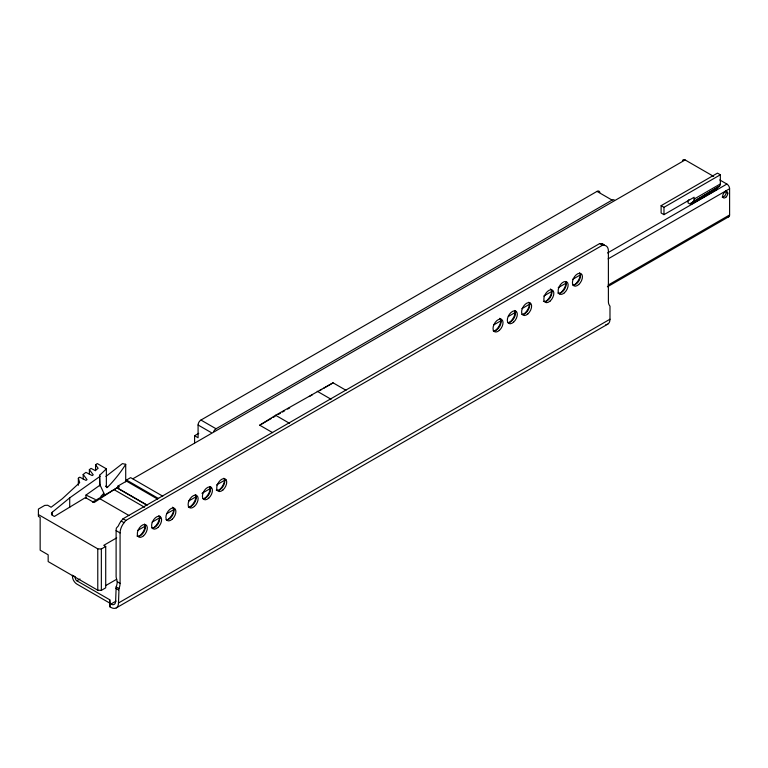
<?xml version="1.0" encoding="UTF-8"?>
<svg xmlns="http://www.w3.org/2000/svg" width="768" height="768" viewBox="0 0 768 768"><rect width="100%" height="100%" fill="white"/><g stroke="black" fill="none" stroke-linecap="round" stroke-linejoin="round"><path stroke-width="1.15" d="M95.568 470.746L95.568 464.861L97.248 463.555L106.368 468.816L106.358 486.614A2.189 0.893 -71.7 0 0 106.445 487.238A2.362 0.96 -72.3 0 0 107.29 487.469L107.51 487.277A260.515 150.403 0 0 0 125.712 464.304L122.429 463.622L105.926 476.438M117.965 487.958L118.022 486.019L126.49 481.133L157.594 499.085M73.392 575.75L75.293 576.854L75.293 578.045A2.246 1.296 60 0 0 76.886 580.8L109.776 599.789L109.891 603.514L110.87 604.08A6.739 3.888 60 0 0 115.632 601.334L116.16 586.906A11.232 6.48 -60 0 0 117.226 581.712L116.112 577.018L116.112 530.64A11.232 6.48 -60 0 1 116.381 528.125A13.91 3.12 -39.4 0 1 118.33 525.965A11.232 6.48 -60 0 1 121.19 521.05L123.034 518.765L599.722 243.542L601.565 243.715A11.232 6.48 -60 0 1 604.426 245.328M109.776 599.789L109.891 606.816L110.87 607.382A10.781 6.221 60 0 0 118.493 602.986L119.011 588.557A11.232 6.48 -60 0 0 120.077 583.363L120.077 532.934A11.232 6.48 -60 0 1 124.051 522.701L125.894 520.416L602.582 245.194L604.426 245.357A11.232 6.48 -60 0 1 608.39 251.011L608.39 301.44A11.232 6.48 -60 0 0 609.456 305.405L609.984 306.154L609.984 319.219A10.781 6.221 60 0 1 605.818 324.662M100.896 496.406L103.891 493.258L100.09 485.078L99.59 475.248A260.515 150.403 0 0 0 106.368 468.816M688.867 199.766A5.165 2.986 60 0 0 688.032 201.955L688.032 202.877L690.893 204.528L690.893 203.606A1.123 0.653 60 0 1 691.075 203.136L719.52 186.144A5.165 2.986 60 0 0 720.346 183.946L720.346 174.778L717.494 173.126L661.114 205.67L661.114 213.005L663.974 214.656L694.147 197.242L694.147 199.075A5.165 2.986 60 0 1 693.322 201.264M691.075 203.136L719.52 186.144M52.282 515.462L52.282 512.218L69.715 497.846L100.09 476.323M78.355 485.251L78.355 478.224L79.718 477.158L86.035 480.403L87.043 479.616L83.194 474.47L85.91 472.358L92.227 475.594L93.235 474.816L89.376 469.661L91.018 468.384L95.232 470.554L98.141 468.298L95.568 464.861M85.987 498.499L85.987 495.072L100.09 485.078M52.282 512.218A4.493 2.592 0 0 0 52.79 515.539L54.374 516.461L85.459 497.587L94.08 502.56L117.014 487.699L146.746 504.864M272.621 432.643L259.718 425.194L275.597 415.267L333.082 382.829L345.984 390.278M194.602 442.723L194.602 435.725L198.086 437.75L198.086 425.002A4.042 2.333 -60 0 1 200.947 420.048L597.005 191.395A4.042 2.333 -60 0 1 599.827 192.547M194.602 435.725L198.749 433.334M126.49 481.133L126.49 480.029L130.646 477.638L162.778 496.186M213.725 431.453A4.042 2.333 -60 0 1 216.038 428.765L612.086 200.102A4.042 2.333 -60 0 1 614.4 200.131M92.467 502.118L118.416 487.133M132.95 478.742L685.133 159.946L713.654 176.41M117.014 487.699L119.453 486.845L118.022 486.019M259.718 425.194L271.085 418.627M273.149 417.437L275.213 416.237M278.314 414.451L280.378 413.261M282.451 412.061L284.515 410.87M287.616 409.085L289.68 407.885M309.312 396.557L312.413 394.762M319.651 390.586L321.715 389.395M323.779 388.205L333.082 382.829M661.114 205.67L663.974 207.322L720.346 174.778M694.147 199.075L720.346 183.946M690.893 203.606L717.091 188.486A1.123 0.653 60 0 1 717.274 188.006M690.893 204.528L717.091 189.398L717.091 188.486M607.536 252.97L726.902 184.061A3.821 2.208 60 0 1 729.6 188.736L729.6 214.963A3.821 2.208 60 0 1 727.738 216.854M116.717 537.859L103.766 545.338L105.715 546.461L105.715 587.837L101.347 590.362L97.776 590.227L48.163 561.581L48.163 554.813L40.157 550.195L40.157 517.421L38.4 516.403L38.4 509.069L44.755 505.402L47.674 505.248L51.12 507.245L62.352 498.701L79.68 482.65L78.355 478.224M38.4 514.57L97.776 548.851L101.347 548.986L105.715 546.461M137.578 530.534L145.891 525.734M152.122 522.144L160.426 517.344M166.656 513.744L173.933 509.549M188.467 501.149L195.744 496.954M201.974 493.354L211.325 487.958M216.518 484.963L225.859 479.568M493.834 324.854L501.101 320.659M508.368 316.464L515.645 312.259M521.875 308.669L530.179 303.869M543.686 296.074L551.99 291.274M558.221 287.674L566.534 282.883M572.765 279.283L581.078 274.483M608.083 258.893L729.6 188.736M76.886 580.8L80.006 578.995M608.083 285.12L729.6 214.963M607.373 286.829L728.813 216.71M105.754 585.562L116.717 579.235M110.87 604.08L116.064 601.085M118.493 602.986L609.984 319.219M116.256 607.92L607.747 324.154M85.987 495.072L95.126 499.392M719.77 179.942L726.902 184.061M726.182 192.355L727.776 193.277M597.005 191.395L612.086 200.102M601.565 243.715L604.426 245.357M599.722 243.542L602.582 245.194M317.203 391.248L331.094 399.274M275.597 415.267L289.488 423.293M200.947 420.048L216.038 428.765M198.086 425.002L211.162 432.547M126.49 480.029L158.63 498.586M117.293 488.083L147.034 505.248M113.846 489.523L144.605 507.283M105.533 486.134L107.51 487.277M100.301 498.97L129.014 515.539M123.034 518.765L125.894 520.416M121.19 521.05L124.051 522.701M116.112 530.64L120.077 532.934M117.226 581.712L120.077 583.363M116.16 586.906L119.011 588.557M115.632 588.259L118.493 589.91M109.776 603.091L76.886 584.093A6.288 3.629 60 0 1 72.442 576.394L72.442 575.203M663.974 207.322L663.974 214.656M125.712 464.304L125.712 481.853M109.891 603.514L109.891 606.816M103.891 493.258L103.891 495.533M101.347 548.986L101.347 590.362M99.59 475.248L99.59 485.923M97.776 548.851L97.776 590.227M89.376 469.661L89.376 474.374M83.194 474.47L83.194 479.174M69.715 497.846L69.715 507.398M144.451 524.083A7.075 4.08 -60 0 1 143.654 532.339A7.075 4.08 -60 0 1 136.867 535.949M209.558 486.499A7.075 4.08 -60 0 1 209.05 494.275A7.075 4.08 -60 0 1 202.579 498.595M195.274 494.746A7.075 4.08 -60 0 1 194.755 502.522A7.075 4.08 -60 0 1 188.285 506.851M223.853 478.243A7.075 4.08 -60 0 1 223.056 486.49A7.075 4.08 -60 0 1 216.269 490.099M172.531 507.187A7.075 4.08 -60 0 1 172.79 514.867A7.075 4.08 -60 0 1 166.051 519.686M173.904 509.366A9.994 5.77 -60 0 1 166.925 520.282M160.205 518.525A9.994 5.77 -60 0 1 159.859 516.202M158.746 515.837A7.075 4.08 -60 0 1 158.237 523.613A7.075 4.08 -60 0 1 151.757 527.942M159.696 516.298A9.994 5.77 -60 0 1 152.63 528.538M528.749 302.218A7.075 4.08 -60 0 1 528.24 309.984A7.075 4.08 -60 0 1 521.77 314.314M529.709 302.669A9.994 5.77 -60 0 1 523.747 314.179M515.664 312.058A9.994 5.77 -60 0 1 515.578 310.829M514.464 310.464A7.075 4.08 -60 0 1 513.955 318.24A7.075 4.08 -60 0 1 507.475 322.57M515.414 310.925A9.994 5.77 -60 0 1 509.453 322.426M499.661 318.317A7.075 4.08 -60 0 1 499.93 326.006A7.075 4.08 -60 0 1 493.181 330.816M501.12 319.181A9.994 5.77 -60 0 1 494.054 331.421M579.571 272.87A7.075 4.08 -60 0 1 579.062 280.646A7.075 4.08 -60 0 1 572.582 284.976M565.69 281.664A7.075 4.08 -60 0 1 564.173 289.834A7.075 4.08 -60 0 1 557.693 292.982M580.435 274.666A9.994 5.77 -60 0 1 574.56 284.832M550.474 288.979A7.075 4.08 -60 0 1 550.474 297.149A7.075 4.08 -60 0 1 543.398 301.238M566.237 281.587A9.994 5.77 -60 0 1 559.162 293.827M551.856 291.168A9.994 5.77 -60 0 1 545.981 301.334M224.726 480.029A9.994 5.77 -60 0 1 218.851 490.205M210.758 488.093A9.994 5.77 -60 0 1 210.672 486.864M196.224 495.206A9.994 5.77 -60 0 1 189.158 507.446M145.411 524.544A9.994 5.77 -60 0 1 139.45 536.045M210.518 486.96A9.994 5.77 -60 0 1 204.557 498.461M682.474 161.04A3.821 2.208 60 0 1 685.133 159.946M725.702 190.915A3.59 2.074 -60 0 1 725.914 191.184M726.154 192.835A3.59 2.074 -60 0 1 722.15 197.059M143.606 535.747A7.075 4.08 -60 0 0 145.853 524.794A7.075 4.08 -60 0 0 137.482 532.214A7.075 4.08 -60 0 0 143.606 535.747M208.714 498.163A7.075 4.08 -60 0 0 210.96 487.2A7.075 4.08 -60 0 0 202.589 494.621A7.075 4.08 -60 0 0 208.714 498.163M194.419 506.41A7.075 4.08 -60 0 0 196.666 495.456A7.075 4.08 -60 0 0 188.294 502.877A7.075 4.08 -60 0 0 194.419 506.41M172.195 519.245A7.075 4.08 -60 0 0 174.432 508.291A7.075 4.08 -60 0 0 166.061 515.712A7.075 4.08 -60 0 0 172.195 519.245M223.008 489.907A7.075 4.08 -60 0 0 225.254 478.954A7.075 4.08 -60 0 0 216.883 486.374A7.075 4.08 -60 0 0 223.008 489.907M157.901 527.501A7.075 4.08 -60 0 0 160.138 516.538A7.075 4.08 -60 0 0 151.776 523.958A7.075 4.08 -60 0 0 157.901 527.501M513.61 322.128A7.075 4.08 -60 0 0 515.856 311.174A7.075 4.08 -60 0 0 507.485 318.595A7.075 4.08 -60 0 0 513.61 322.128M499.325 330.384A7.075 4.08 -60 0 0 501.562 319.421A7.075 4.08 -60 0 0 493.2 326.842A7.075 4.08 -60 0 0 499.325 330.384M578.726 284.534A7.075 4.08 -60 0 0 580.963 273.581A7.075 4.08 -60 0 0 572.592 281.002A7.075 4.08 -60 0 0 578.726 284.534M564.432 292.79A7.075 4.08 -60 0 0 566.669 281.827A7.075 4.08 -60 0 0 558.307 289.248A7.075 4.08 -60 0 0 564.432 292.79M550.138 301.037A7.075 4.08 -60 0 0 552.384 290.083A7.075 4.08 -60 0 0 544.013 297.504A7.075 4.08 -60 0 0 550.138 301.037M527.904 313.882A7.075 4.08 -60 0 0 530.15 302.918A7.075 4.08 -60 0 0 521.779 310.339A7.075 4.08 -60 0 0 527.904 313.882M725.894 197.194A3.59 2.074 -60 0 0 727.027 191.626A3.59 2.074 -60 0 0 722.774 195.398A3.59 2.074 -60 0 0 725.894 197.194"/></g></svg>
